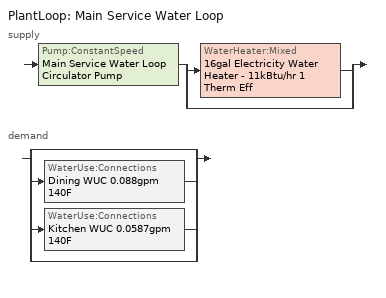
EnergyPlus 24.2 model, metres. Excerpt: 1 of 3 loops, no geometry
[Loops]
PlantLoop 'Main Service Water Loop'
 supply: Pump:ConstantSpeed 'Main Service Water Loop Circulator Pump' > split
  | WaterHeater:Mixed '16gal Electricity Water Heater - 11kBtu/hr 1 Therm Eff'
  | bypass
 demand: split
  | bypass
  | WaterUse:Connections 'Dining WUC 0.088gpm 140F'
  | WaterUse:Connections 'Kitchen WUC 0.0587gpm 140F'
  | bypass
[PlantLoop]
Main Service Water Loop: Fluid Type=Water; Plant Equipment Operation Scheme=Main Service Water Loop Operation Schemes; Maximum Loop Temperature {C}=60; Minimum Loop Temperature {C}=51.6667; Maximum Loop Flow Rate {m3/s}=Autosize; Minimum Loop Flow Rate {m3/s}=0; Plant Loop Volume {m3}=Autocalculate; Load Distribution Scheme=Optimal; Plant Loop Demand Calculation Scheme=SingleSetpoint; Common Pipe Simulation=None
[Sizing:Plant]
Main Service Water Loop: Loop Type=Heating; Design Loop Exit Temperature {C}=60; Loop Design Temperature Difference {deltaC}=5; Sizing Option=NonCoincident; Zone Timesteps in Averaging Window=1; Coincident Sizing Factor Mode=None
[Pump:ConstantSpeed]
Main Service Water Loop Circulator Pump: Design Flow Rate {m3/s}=Autosize; Design Pump Head {Pa}=590146; Design Power Consumption {W}=Autosize; Motor Efficiency=0.7; Fraction of Motor Inefficiencies to Fluid Stream=0; Pump Control Type=Intermittent; Design Power Sizing Method=PowerPerFlowPerPressure; Design Electric Power per Unit Flow Rate {W/(m3/s)}=348701.1; Design Shaft Power per Unit Flow Rate per Unit Head {W-s/m3-Pa}=1.28205
[WaterHeater:Mixed]
16gal Electricity Water Heater - 11kBtu/hr 1 Therm Eff: Tank Volume {m3}=0.0599737; Setpoint Temperature Schedule=Service Water Loop Temp - 140F; Deadband Temperature Difference {deltaC}=2; Maximum Temperature Limit {C}=60; Heater Control Type=Cycle; Heater Maximum Capacity {W}=3133.63; Heater Ignition Minimum Flow Rate {m3/s}=0; Heater Ignition Delay {s}=0; Heater Fuel Type=Electricity; Heater Thermal Efficiency=1; Off Cycle Parasitic Fuel Consumption Rate {W}=14.8432; Off Cycle Parasitic Fuel Type=Electricity; Off Cycle Parasitic Heat Fraction to Tank=0.8; On Cycle Parasitic Fuel Consumption Rate {W}=14.8432; On Cycle Parasitic Fuel Type=Electricity; On Cycle Parasitic Heat Fraction to Tank=0; Ambient Temperature Indicator=Schedule; Ambient Temperature Schedule=Water Heater Ambient Temp Schedule 71.6F; Off Cycle Loss Coefficient to Ambient Temperature {W/K}=1.33701; Off Cycle Loss Fraction to Zone=1; On Cycle Loss Coefficient to Ambient Temperature {W/K}=1.33701; On Cycle Loss Fraction to Zone=1; Use Side Effectiveness=1; Source Side Effectiveness=1; Use Side Design Flow Rate {m3/s}=Autosize; Source Side Design Flow Rate {m3/s}=Autosize; Indirect Water Heating Recovery Time {hr}=1.5; Source Side Flow Control Mode=IndirectHeatPrimarySetpoint
[WaterHeater:Sizing]
16gal Electricity Water Heater - 11kBtu/hr 1 Therm Eff: Design Mode=PeakDraw; Time Storage Can Meet Peak Draw {hr}=0.538503; Time for Tank Recovery {hr}=1; Nominal Tank Volume for Autosizing Plant Connections {m3}=1
[SetpointManager:Scheduled]
Service hot water setpoint manager: Control Variable=Temperature; Schedule=Service Water Loop Temp - 140F; Setpoint Node or NodeList=Main Service Water Loop Supply Outlet Node
[WaterUse:Connections] Drain Water Heat Exchanger Type=None; Drain Water Heat Exchanger Destination=Plant
Name | Water Use Equipment Name 1
Dining WUC 0.088gpm 140F | Dining Service Water Use 0.088gpm 140F
Kitchen WUC 0.0587gpm 140F | Kitchen Service Water Use 0.0587gpm 140F
[WaterUse:Equipment] Flow Rate Fraction Schedule=NECB-B-Service Water Heating; Target Temperature Schedule=Mixed Water At Faucet Temp - 140F; Sensible Fraction Schedule=Fraction Sensible - 0.2; Latent Fraction Schedule=Fraction Latent - 0.05
Name | Peak Flow Rate {m3/s} | Zone
Dining Service Water Use 0.088gpm 140F | 5.55312e-06 | ALL_ST=Dining area - bar lounge/leisure dining_FL=Building Story 1_SCH=B
Kitchen Service Water Use 0.0587gpm 140F | 3.70208e-06 | ALL_ST=Food preparation area_FL=Building Story 1_SCH=B
[PlantEquipmentOperationSchemes]
Main Service Water Loop Operation Schemes: Control Scheme Object Type 1=PlantEquipmentOperation:HeatingLoad; Control Scheme Name 1=Main Service Water Loop Heating Operation Scheme; Control Scheme Schedule Name 1=Always On Discrete
[PlantEquipmentOperation:HeatingLoad]
Main Service Water Loop Heating Operation Scheme: Load Range Lower Limit 1 {W}=0; Load Range Upper Limit 1 {W}=1000000000; Range Equipment List Name 1=Main Service Water Loop Heating Equipment List
[PlantEquipmentList]
Main Service Water Loop Heating Equipment List: WaterHeater:Mixed, 16gal Electricity Water Heater - 11kBtu/hr 1 Therm Eff
[Schedule:Day:Interval]
Fraction Latent - 0.05 Default: No, 24:00, 0.05
Fraction Sensible - 0.2 Default: No, 24:00, 0.2
Mixed Water At Faucet Temp - 140F Default; Service Water Loop Temp - 140F Default: No, 24:00, 60
NECB-B-Service Water Heating Default; NECB-B-Service Water Heating Default|Wkdy Day: No, 01:00, 0.6, 02:00, 0.5, 09:00, 0.05, 11:00, 0.7, 12:00, 0.4, 13:00, 0.5, 15:00, 0.6, 16:00, 0.4, 18:00, 0.3, 19:00, 0.4, 20:00, 0.5, 22:00, 0.8, 24:00, 0.9
NECB-B-Service Water Heating Sat Day: No, 01:00, 0.7, 02:00, 0.6, 09:00, 0.05, 11:00, 0.7, 12:00, 0.4, 13:00, 0.5, 15:00, 0.6, 16:00, 0.4, 18:00, 0.3, 19:00, 0.4, 20:00, 0.5, 22:00, 0.8, 24:00, 0.9
NECB-B-Service Water Heating Sun|Hol Day: No, 01:00, 0.5, 02:00, 0.6, 09:00, 0.05, 11:00, 0.7, 12:00, 0.4, 13:00, 0.5, 15:00, 0.6, 16:00, 0.4, 18:00, 0.3, 19:00, 0.4, 20:00, 0.5, 22:00, 0.8, 24:00, 0.5
Water Heater Ambient Temp Schedule 71.6F Default: No, 24:00, 22
[Schedule:Week:Daily]
Fraction Latent - 0.05 Week Rule - Jan1-Dec31: Fraction Latent - 0.05 Default, Fraction Latent - 0.05 Default, Fraction Latent - 0.05 Default, Fraction Latent - 0.05 Default, Fraction Latent - 0.05 Default, Fraction Latent - 0.05 Default, Fraction Latent - 0.05 Default, Fraction Latent - 0.05 Default, Fraction Latent - 0.05 Default, Fraction Latent - 0.05 Default, Fraction Latent - 0.05 Default, Fraction Latent - 0.05 Default
Fraction Sensible - 0.2 Week Rule - Jan1-Dec31: Fraction Sensible - 0.2 Default, Fraction Sensible - 0.2 Default, Fraction Sensible - 0.2 Default, Fraction Sensible - 0.2 Default, Fraction Sensible - 0.2 Default, Fraction Sensible - 0.2 Default, Fraction Sensible - 0.2 Default, Fraction Sensible - 0.2 Default, Fraction Sensible - 0.2 Default, Fraction Sensible - 0.2 Default, Fraction Sensible - 0.2 Default, Fraction Sensible - 0.2 Default
Mixed Water At Faucet Temp - 140F Week Rule - Jan1-Dec31: Mixed Water At Faucet Temp - 140F Default, Mixed Water At Faucet Temp - 140F Default, Mixed Water At Faucet Temp - 140F Default, Mixed Water At Faucet Temp - 140F Default, Mixed Water At Faucet Temp - 140F Default, Mixed Water At Faucet Temp - 140F Default, Mixed Water At Faucet Temp - 140F Default, Mixed Water At Faucet Temp - 140F Default, Mixed Water At Faucet Temp - 140F Default, Mixed Water At Faucet Temp - 140F Default, Mixed Water At Faucet Temp - 140F Default, Mixed Water At Faucet Temp - 140F Default
NECB-B-Service Water Heating Week Rule - Jan1-Dec31: NECB-B-Service Water Heating Sun|Hol Day, NECB-B-Service Water Heating Default|Wkdy Day, NECB-B-Service Water Heating Default|Wkdy Day, NECB-B-Service Water Heating Default|Wkdy Day, NECB-B-Service Water Heating Default|Wkdy Day, NECB-B-Service Water Heating Default|Wkdy Day, NECB-B-Service Water Heating Sat Day, NECB-B-Service Water Heating Default, NECB-B-Service Water Heating Default, NECB-B-Service Water Heating Default, NECB-B-Service Water Heating Default, NECB-B-Service Water Heating Default
Service Water Loop Temp - 140F Week Rule - Jan1-Dec31: Service Water Loop Temp - 140F Default, Service Water Loop Temp - 140F Default, Service Water Loop Temp - 140F Default, Service Water Loop Temp - 140F Default, Service Water Loop Temp - 140F Default, Service Water Loop Temp - 140F Default, Service Water Loop Temp - 140F Default, Service Water Loop Temp - 140F Default, Service Water Loop Temp - 140F Default, Service Water Loop Temp - 140F Default, Service Water Loop Temp - 140F Default, Service Water Loop Temp - 140F Default
Water Heater Ambient Temp Schedule 71.6F Week Rule - Jan1-Dec31: Water Heater Ambient Temp Schedule 71.6F Default, Water Heater Ambient Temp Schedule 71.6F Default, Water Heater Ambient Temp Schedule 71.6F Default, Water Heater Ambient Temp Schedule 71.6F Default, Water Heater Ambient Temp Schedule 71.6F Default, Water Heater Ambient Temp Schedule 71.6F Default, Water Heater Ambient Temp Schedule 71.6F Default, Water Heater Ambient Temp Schedule 71.6F Default, Water Heater Ambient Temp Schedule 71.6F Default, Water Heater Ambient Temp Schedule 71.6F Default, Water Heater Ambient Temp Schedule 71.6F Default, Water Heater Ambient Temp Schedule 71.6F Default
[Schedule:Year]
Fraction Latent - 0.05: Fraction Latent - 0.05 Week Rule - Jan1-Dec31, 1, 1, 12, 31
Fraction Sensible - 0.2: Fraction Sensible - 0.2 Week Rule - Jan1-Dec31, 1, 1, 12, 31
Mixed Water At Faucet Temp - 140F: Mixed Water At Faucet Temp - 140F Week Rule - Jan1-Dec31, 1, 1, 12, 31
NECB-B-Service Water Heating: NECB-B-Service Water Heating Week Rule - Jan1-Dec31, 1, 1, 12, 31
Service Water Loop Temp - 140F: Service Water Loop Temp - 140F Week Rule - Jan1-Dec31, 1, 1, 12, 31
Water Heater Ambient Temp Schedule 71.6F: Water Heater Ambient Temp Schedule 71.6F Week Rule - Jan1-Dec31, 1, 1, 12, 31
[Schedule:Constant]
Always On Discrete: Hourly Value=1
